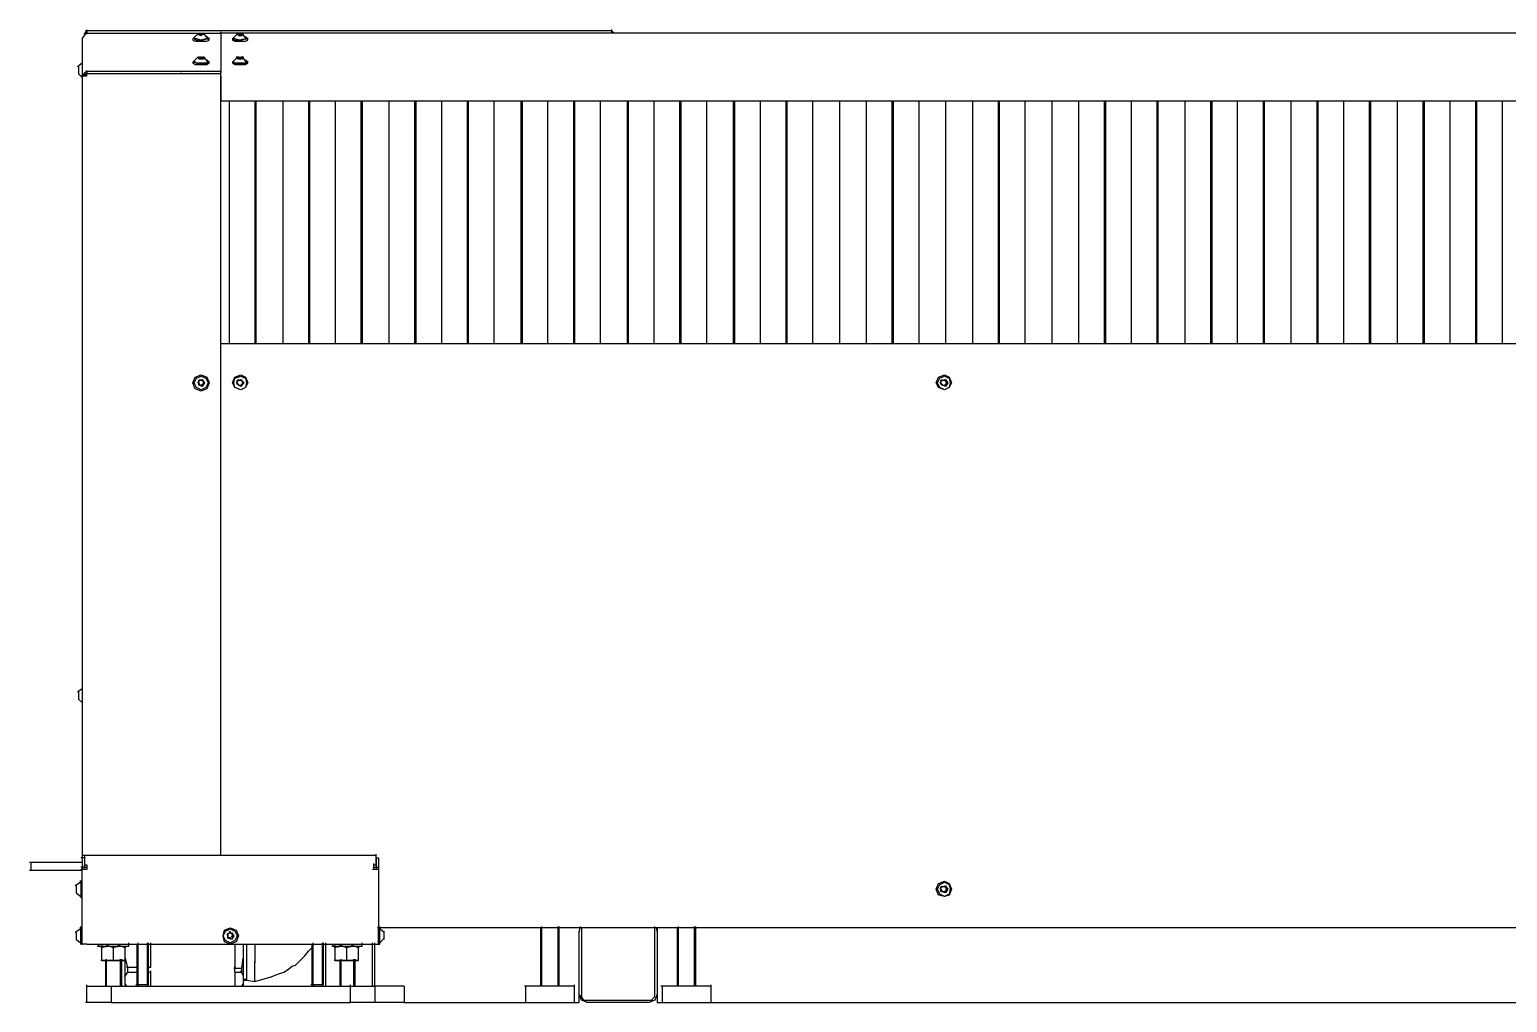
# Model space of a CAD drawing. Header units: inches. Extents: x 144 to 9879, y -166 to 6992.
# Drawn here: x 6354 to 7871, y 4601 to 5600 of the extents above; entities that cross this region are included whole.
import ezdxf

# ---------------------------------------------------------------- set-up
doc = ezdxf.new("R2010")
doc.units = ezdxf.units.IN
doc.header["$MEASUREMENT"] = 0

msp = doc.modelspace()

# ---------------------------------------------------------------- linework, layer by layer
at = {"color": 7}
for points in [[(6410.6, 5595), (6413, 5599.8)], [(6952, 5598.6), (6411.8, 5598.6)], [(6411.8, 5595), (6413, 5598.6)], [(6413, 5598.6), (6413, 5596.2)], [(6952, 5596.2), (6952, 5599.8)], [(6952, 5598.6), (6954.4, 5596.2)], [(6408.2, 5590.2), (6410.6, 5593.8), (6413, 5596.2)], [(6408.2, 5590.2), (6408.2, 5551.9)], [(6410.6, 5595), (6410.6, 5596.2)], [(6410.6, 5595), (6411.8, 5595)], [(6413, 5596.2), (6413, 5597.4)], [(6413, 5596.2), (6550.8, 5596.2)], [(6526.8, 5595), (6522, 5590.2)], [(6522, 5590.2), (6522, 5589)], [(6522, 5589), (6524.4, 5587.8), (6536.4, 5587.8), (6538.8, 5589)], [(6524.4, 5591.4), (6523.2, 5590.2), (6525.6, 5589), (6531.6, 5589), (6536.4, 5590.2), (6538.8, 5590.2)], [(6537.6, 5590.2), (6535.2, 5590.2), (6530.4, 5589), (6525.6, 5590.2), (6523.2, 5590.2)], [(6530.4, 5595), (6526.8, 5595)], [(6530.4, 5595), (6526.8, 5595)], [(6526.8, 5595), (6534, 5595), (6529.2, 5593.8), (6526.8, 5595)], [(6528, 5595), (6528, 5596.2)], [(6528, 5595), (6528, 5596.2)], [(6528, 5595), (6528, 5596.2)], [(6528, 5595), (6528, 5596.2)], [(6528, 5595), (6528, 5596.2)], [(6528, 5595), (6530.4, 5593.8)], [(6532.8, 5595), (6529.2, 5595)], [(6532.8, 5595), (6529.2, 5595)], [(6530.4, 5593.8), (6530.4, 5596.2)], [(6530.4, 5595), (6530.4, 5596.2)], [(6530.4, 5593.8), (6530.4, 5596.2)], [(6530.4, 5593.8), (6532.8, 5596.2)], [(6530.4, 5593.8), (6530.4, 5595)], [(6532.8, 5595), (6532.8, 5596.2)], [(6532.8, 5595), (6532.8, 5596.2)], [(6532.8, 5595), (6532.8, 5596.2)], [(6532.8, 5595), (6532.8, 5596.2)], [(6537.6, 5590.2), (6532.8, 5596.2)], [(6538.8, 5590.2), (6536.4, 5592.6)], [(6537.6, 5590.2), (6537.6, 5591.4)], [(6538.8, 5589), (6538.8, 5591.4)], [(8034.8, 5596.2), (6549.6, 5596.2)], [(6550.8, 5596.2), (6550.8, 5597.4)], [(6550.8, 5596.2), (6550.8, 5556.7)], [(6550.8, 5596.2), (6550.8, 5556.7)], [(6567.5, 5595), (6562.7, 5590.2)], [(6563.9, 5591.4), (6562.7, 5590.2), (6565.1, 5589), (6571.1, 5589), (6575.9, 5590.2), (6578.3, 5590.2)], [(6562.7, 5590.2), (6562.7, 5589)], [(6562.7, 5589), (6565.1, 5587.8), (6575.9, 5587.8), (6578.3, 5589)], [(6577.1, 5590.2), (6575.9, 5590.2), (6569.9, 5589), (6565.1, 5590.2), (6563.9, 5590.2)], [(6568.7, 5595), (6566.3, 5595)], [(6567.5, 5595), (6567.5, 5596.2)], [(6572.3, 5595), (6567.5, 5595)], [(6568.7, 5595), (6567.5, 5595)], [(6572.3, 5595), (6567.5, 5595)], [(6567.5, 5595), (6568.7, 5593.8)], [(6567.5, 5595), (6573.5, 5595), (6569.9, 5593.8), (6567.5, 5595)], [(6568.7, 5595), (6568.7, 5596.2)], [(6568.7, 5593.8), (6568.7, 5596.2)], [(6568.7, 5595), (6568.7, 5593.8)], [(6568.7, 5593.8), (6568.7, 5595)], [(6568.7, 5593.8), (6572.3, 5593.8)], [(6573.5, 5595), (6571.1, 5595)], [(6572.3, 5595), (6572.3, 5596.2)], [(6572.3, 5593.8), (6572.3, 5596.2)], [(6572.3, 5593.8), (6573.5, 5596.2)], [(6577.1, 5590.2), (6572.3, 5596.2)], [(6572.3, 5595), (6572.3, 5593.8)], [(6572.3, 5593.8), (6572.3, 5595)], [(6573.5, 5595), (6572.3, 5595)], [(6573.5, 5595), (6573.5, 5596.2)], [(6578.3, 5590.2), (6575.9, 5592.6)], [(6577.1, 5590.2), (6577.1, 5591.4)], [(6578.3, 5589), (6578.3, 5591.4)], [(6952, 5597.4), (6953.2, 5596.2)], [(6526.8, 5571), (6522, 5566.2)], [(6524.4, 5567.4), (6523.2, 5566.2), (6525.6, 5565.1), (6536.4, 5565.1), (6538.8, 5566.2)], [(6530.4, 5571), (6526.8, 5571)], [(6530.4, 5571), (6526.8, 5571)], [(6526.8, 5571), (6534, 5571), (6534, 5569.8), (6529.2, 5569.8), (6526.8, 5571)], [(6528, 5569.8), (6528, 5572.2)], [(6528, 5571), (6528, 5572.2)], [(6528, 5569.8), (6528, 5571)], [(6528, 5571), (6528, 5569.8)], [(6528, 5571), (6528, 5569.8)], [(6528, 5569.8), (6530.4, 5569.8)], [(6532.8, 5571), (6529.2, 5571)], [(6532.8, 5571), (6529.2, 5571)], [(6530.4, 5569.8), (6530.4, 5572.2)], [(6530.4, 5571), (6530.4, 5572.2)], [(6530.4, 5569.8), (6530.4, 5572.2)], [(6530.4, 5569.8), (6530.4, 5571)], [(6530.4, 5569.8), (6532.8, 5569.8)], [(6532.8, 5571), (6532.8, 5572.2)], [(6532.8, 5569.8), (6532.8, 5572.2)], [(6532.8, 5569.8), (6532.8, 5572.2)], [(6537.6, 5566.2), (6532.8, 5572.2)], [(6532.8, 5569.8), (6532.8, 5571)], [(6538.8, 5566.2), (6536.4, 5568.6)], [(6537.6, 5566.2), (6537.6, 5567.4)], [(6538.8, 5565.1), (6538.8, 5567.4)], [(6567.5, 5571), (6562.7, 5566.2)], [(6563.9, 5567.4), (6562.7, 5566.2), (6565.1, 5565.1), (6575.9, 5565.1), (6578.3, 5566.2)], [(6568.7, 5571), (6566.3, 5571)], [(6567.5, 5571), (6567.5, 5572.2)], [(6572.3, 5571), (6567.5, 5571)], [(6568.7, 5571), (6568.7, 5569.8), (6567.5, 5569.8), (6567.5, 5571)], [(6572.3, 5571), (6567.5, 5571)], [(6567.5, 5571), (6568.7, 5569.8)], [(6567.5, 5571), (6573.5, 5571), (6573.5, 5569.8), (6569.9, 5569.8), (6567.5, 5571)], [(6568.7, 5571), (6568.7, 5572.2)], [(6568.7, 5569.8), (6568.7, 5572.2)], [(6568.7, 5571), (6568.7, 5569.8)], [(6568.7, 5569.8), (6568.7, 5571)], [(6568.7, 5569.8), (6572.3, 5569.8)], [(6573.5, 5571), (6571.1, 5571)], [(6572.3, 5571), (6572.3, 5572.2)], [(6572.3, 5569.8), (6572.3, 5572.2)], [(6572.3, 5569.8), (6573.5, 5572.2)], [(6577.1, 5566.2), (6572.3, 5572.2)], [(6572.3, 5571), (6572.3, 5569.8)], [(6572.3, 5569.8), (6572.3, 5571)], [(6573.5, 5571), (6573.5, 5569.8), (6572.3, 5569.8), (6572.3, 5571)], [(6573.5, 5571), (6573.5, 5572.2)], [(6578.3, 5566.2), (6575.9, 5568.6)], [(6577.1, 5566.2), (6577.1, 5567.4)], [(6578.3, 5565.1), (6578.3, 5567.4)], [(6408.2, 5565.1), (6403.4, 5561.5)], [(6404.6, 5561.5), (6404.6, 5554.3)], [(6404.6, 5554.3), (6408.2, 5550.7)], [(6413, 5556.7), (6410.6, 5555.5), (6408.2, 5551.9)], [(6413, 5554.3), (6409.4, 5551.9)], [(6413, 5553.1), (6409.4, 5553.1)], [(6550.8, 5556.7), (6411.8, 5556.7)], [(6550.8, 5554.3), (6411.8, 5554.3)], [(6550.8, 5554.3), (6411.8, 5554.3)], [(6413, 5556.7), (6413, 5557.9)], [(6413, 5556.7), (6413, 5554.3)], [(6413, 5551.9), (6413, 5555.5)], [(6510, 5554.3), (6510, 5555.5)], [(6522, 5566.2), (6522, 5565.1)], [(6522, 5565.1), (6524.4, 5563.9), (6536.4, 5563.9), (6538.8, 5565.1)], [(6537.6, 5566.2), (6535.2, 5565.1), (6525.6, 5565.1), (6523.2, 5566.2)], [(6550.8, 5556.7), (6550.8, 5557.9)], [(6550.8, 5551.9), (6550.8, 5556.7)], [(6550.8, 5556.7), (6550.8, 5555.5)], [(6550.8, 4751.8), (6550.8, 5555.5)], [(6562.7, 5566.2), (6562.7, 5565.1)], [(6562.7, 5565.1), (6565.1, 5563.9), (6575.9, 5563.9), (6578.3, 5565.1)], [(6577.1, 5566.2), (6575.9, 5565.1), (6565.1, 5565.1), (6563.9, 5566.2)], [(6413, 5551.9), (6407, 5551.9)], [(6408.2, 5551.9), (6408.2, 4749.4)], [(6550.8, 5551.9), (6550.8, 5526.7)], [(6550.8, 5526.7), (8034.8, 5526.7)], [(6559.1, 5526.7), (6559.1, 5277.6)], [(6585.5, 5526.7), (6585.5, 5277.6)], [(6586.7, 5526.7), (6586.7, 5277.6)], [(6614.2, 5526.7), (6614.2, 5277.6)], [(6640.6, 5526.7), (6640.6, 5277.6)], [(6641.8, 5526.7), (6641.8, 5277.6)], [(6668.1, 5526.7), (6668.1, 5277.6)], [(6694.5, 5526.7), (6694.5, 5277.6)], [(6695.7, 5526.7), (6695.7, 5277.6)], [(6723.2, 5526.7), (6723.2, 5277.6)], [(6749.6, 5526.7), (6749.6, 5277.6)], [(6750.8, 5526.7), (6750.8, 5277.6)], [(6777.1, 5526.7), (6777.1, 5277.6)], [(6803.5, 5526.7), (6803.5, 5277.6)], [(6804.7, 5526.7), (6804.7, 5277.6)], [(6831, 5526.7), (6831, 5277.6)], [(6858.6, 5526.7), (6858.6, 5277.6)], [(6859.8, 5526.7), (6859.8, 5277.6)], [(6886.1, 5526.7), (6886.1, 5277.6)], [(6912.5, 5526.7), (6912.5, 5277.6)], [(6913.7, 5526.7), (6913.7, 5277.6)], [(6940, 5526.7), (6940, 5277.6)], [(6967.6, 5526.7), (6967.6, 5277.6)], [(6968.8, 5526.7), (6968.8, 5277.6)], [(6995.1, 5526.7), (6995.1, 5277.6)], [(7021.5, 5526.7), (7021.5, 5277.6)], [(7022.7, 5526.7), (7022.7, 5277.6)], [(7049, 5526.7), (7049, 5277.6)], [(7076.6, 5526.7), (7076.6, 5277.6)], [(7077.8, 5526.7), (7077.8, 5277.6)], [(7104.1, 5526.7), (7104.1, 5277.6)], [(7130.5, 5526.7), (7130.5, 5277.6)], [(7131.7, 5526.7), (7131.7, 5277.6)], [(7158, 5526.7), (7158, 5277.6)], [(7185.6, 5526.7), (7185.6, 5277.6)], [(7185.6, 5526.7), (7185.6, 5277.6)], [(7213.1, 5526.7), (7213.1, 5277.6)], [(7239.5, 5526.7), (7239.5, 5277.6)], [(7240.7, 5526.7), (7240.7, 5277.6)], [(7267, 5526.7), (7267, 5277.6)], [(7294.6, 5526.7), (7294.6, 5277.6)], [(7294.6, 5526.7), (7294.6, 5277.6)], [(7322.1, 5526.7), (7322.1, 5277.6)], [(7348.5, 5526.7), (7348.5, 5277.6)], [(7349.7, 5526.7), (7349.7, 5277.6)], [(7376, 5526.7), (7376, 5277.6)], [(7403.6, 5526.7), (7403.6, 5277.6)], [(7403.6, 5526.7), (7403.6, 5277.6)], [(7431.1, 5526.7), (7431.1, 5277.6)], [(7457.5, 5526.7), (7457.5, 5277.6)], [(7458.7, 5526.7), (7458.7, 5277.6)], [(7485, 5526.7), (7485, 5277.6)], [(7511.4, 5526.7), (7511.4, 5277.6)], [(7512.6, 5526.7), (7512.6, 5277.6)], [(7540.1, 5526.7), (7540.1, 5277.6)], [(7566.5, 5526.7), (7566.5, 5277.6)], [(7567.7, 5526.7), (7567.7, 5277.6)], [(7594, 5526.7), (7594, 5277.6)], [(7620.4, 5526.7), (7620.4, 5277.6)], [(7621.6, 5526.7), (7621.6, 5277.6)], [(7649.1, 5526.7), (7649.1, 5277.6)], [(7675.5, 5526.7), (7675.5, 5277.6)], [(7676.7, 5526.7), (7676.7, 5277.6)], [(7703, 5526.7), (7703, 5277.6)], [(7729.4, 5526.7), (7729.4, 5277.6)], [(7730.6, 5526.7), (7730.6, 5277.6)], [(7758.1, 5526.7), (7758.1, 5277.6)], [(7784.5, 5526.7), (7784.5, 5277.6)], [(7785.7, 5526.7), (7785.7, 5277.6)], [(7812, 5526.7), (7812, 5277.6)], [(7838.4, 5526.7), (7838.4, 5277.6)], [(7839.6, 5526.7), (7839.6, 5277.6)], [(7865.9, 5526.7), (7865.9, 5277.6)], [(6550.8, 4751.8), (6550.8, 5278.8)], [(6550.8, 5277.6), (8034.8, 5277.6)], [(6538.8, 5236.9), (6536.4, 5230.9), (6530.4, 5228.5), (6524.4, 5230.9), (6522, 5236.9), (6524.4, 5242.9), (6530.4, 5245.2), (6536.4, 5242.9), (6538.8, 5236.9)], [(6537.6, 5236.9), (6535.2, 5232.1), (6530.4, 5229.7), (6525.6, 5232.1), (6523.2, 5236.9), (6525.6, 5241.7), (6530.4, 5244), (6535.2, 5241.7), (6537.6, 5236.9)], [(6529.2, 5239.3), (6526.8, 5236.9)], [(6529.2, 5239.3), (6526.8, 5236.9)], [(6534, 5236.9), (6531.6, 5233.3), (6528, 5234.5), (6528, 5239.3), (6531.6, 5240.5), (6534, 5236.9)], [(6531.6, 5239.3), (6528, 5239.3)], [(6531.6, 5239.3), (6528, 5239.3)], [(6528, 5236.9), (6528, 5238.1)], [(6528, 5236.9), (6529.2, 5234.5)], [(6528, 5236.9), (6529.2, 5234.5)], [(6529.2, 5239.3), (6529.2, 5240.5)], [(6529.2, 5234.5), (6529.2, 5235.7)], [(6529.2, 5234.5), (6531.6, 5234.5)], [(6529.2, 5234.5), (6531.6, 5234.5)], [(6534, 5236.9), (6530.4, 5240.5)], [(6534, 5236.9), (6530.4, 5240.5)], [(6531.6, 5239.3), (6531.6, 5240.5)], [(6531.6, 5234.5), (6534, 5238.1)], [(6531.6, 5234.5), (6534, 5238.1)], [(6531.6, 5234.5), (6531.6, 5235.7)], [(6534, 5236.9), (6534, 5238.1)], [(6578.3, 5236.9), (6575.9, 5232.1), (6571.1, 5229.7), (6565.1, 5232.1), (6562.7, 5236.9), (6565.1, 5242.9), (6571.1, 5245.2), (6575.9, 5242.9), (6578.3, 5236.9)], [(6577.1, 5236.9), (6575.9, 5232.1), (6571.1, 5229.7), (6565.1, 5232.1), (6563.9, 5236.9), (6565.1, 5241.7), (6571.1, 5244), (6575.9, 5241.7), (6577.1, 5236.9)], [(6568.7, 5239.3), (6566.3, 5236.9)], [(6568.7, 5239.3), (6566.3, 5236.9)], [(6574.7, 5236.9), (6571.1, 5233.3), (6567.5, 5235.7), (6567.5, 5239.3), (6571.1, 5240.5), (6574.7, 5236.9)], [(6572.3, 5239.3), (6567.5, 5239.3)], [(6572.3, 5239.3), (6567.5, 5239.3)], [(6567.5, 5236.9), (6567.5, 5238.1)], [(6567.5, 5236.9), (6568.7, 5234.5)], [(6567.5, 5236.9), (6568.7, 5234.5)], [(6568.7, 5239.3), (6568.7, 5240.5)], [(6568.7, 5234.5), (6568.7, 5235.7)], [(6568.7, 5234.5), (6572.3, 5234.5)], [(6568.7, 5234.5), (6572.3, 5234.5)], [(6573.5, 5236.9), (6571.1, 5240.5)], [(6573.5, 5236.9), (6571.1, 5240.5)], [(6572.3, 5239.3), (6572.3, 5240.5)], [(6572.3, 5234.5), (6573.5, 5238.1)], [(6572.3, 5234.5), (6573.5, 5238.1)], [(6572.3, 5234.5), (6572.3, 5235.7)], [(6573.5, 5236.9), (6573.5, 5238.1)], [(7300.6, 5236.9), (7298.2, 5232.1), (7293.4, 5229.7), (7287.4, 5232.1), (7285, 5236.9), (7287.4, 5242.9), (7293.4, 5245.2), (7298.2, 5242.9), (7300.6, 5236.9)], [(7299.4, 5236.9), (7298.2, 5232.1), (7293.4, 5229.7), (7288.6, 5232.1), (7286.2, 5236.9), (7288.6, 5241.7), (7293.4, 5244), (7298.2, 5241.7), (7299.4, 5236.9)], [(7291, 5239.3), (7288.6, 5236.9)], [(7291, 5239.3), (7288.6, 5236.9)], [(7297, 5236.9), (7294.6, 5233.3), (7289.8, 5235.7), (7289.8, 5239.3), (7294.6, 5240.5), (7297, 5236.9)], [(7294.6, 5239.3), (7289.8, 5239.3)], [(7294.6, 5239.3), (7289.8, 5239.3)], [(7289.8, 5236.9), (7289.8, 5238.1)], [(7289.8, 5236.9), (7291, 5234.5)], [(7289.8, 5236.9), (7291, 5234.5)], [(7291, 5239.3), (7291, 5240.5)], [(7291, 5234.5), (7291, 5235.7)], [(7291, 5234.5), (7294.6, 5234.5)], [(7291, 5234.5), (7294.6, 5234.5)], [(7295.8, 5236.9), (7293.4, 5240.5)], [(7295.8, 5236.9), (7293.4, 5240.5)], [(7294.6, 5239.3), (7294.6, 5240.5)], [(7294.6, 5234.5), (7295.8, 5238.1)], [(7294.6, 5234.5), (7295.8, 5238.1)], [(7294.6, 5234.5), (7294.6, 5235.7)], [(7295.8, 5236.9), (7295.8, 5238.1)], [(6408.2, 4923), (6403.4, 4919.5)], [(6404.6, 4919.5), (6404.6, 4912.3)], [(6404.6, 4912.3), (6408.2, 4908.7)], [(6410.6, 4749.4), (6407, 4749.4)], [(6408.2, 4749.4), (6408.2, 4739.8)], [(6710.1, 4751.8), (6409.4, 4751.8)], [(6410.6, 4751.8), (6410.6, 4742.2)], [(6410.6, 4749.4), (6410.6, 4739.8)], [(6710.1, 4742.2), (6710.1, 4753)], [(6710.1, 4749.4), (6710.1, 4739.8)], [(6710.1, 4749.4), (6712.5, 4749.4)], [(6712.5, 4749.4), (6712.5, 4739.8)], [(6408.2, 4744.6), (6354.3, 4744.6)], [(6408.2, 4736.2), (6354.3, 4736.2)], [(6355.5, 4744.6), (6355.5, 4736.2)], [(6410.6, 4739.8), (6407, 4739.8)], [(6413, 4737.4), (6407, 4737.4)], [(6408.2, 4739.8), (6408.2, 4737.4)], [(6408.2, 4672.7), (6408.2, 4738.6)], [(6410.6, 4742.2), (6410.6, 4739.8)], [(6410.6, 4742.2), (6413, 4742.2)], [(6410.6, 4737.4), (6410.6, 4741)], [(6410.6, 4739.8), (6413, 4739.8)], [(6413, 4742.2), (6413, 4737.4)], [(6712.5, 4737.4), (6706.5, 4737.4)], [(6707.7, 4737.4), (6707.7, 4743.4)], [(6707.7, 4742.2), (6710.1, 4742.2)], [(6707.7, 4739.8), (6710.1, 4739.8)], [(6710.1, 4742.2), (6710.1, 4739.8)], [(6710.1, 4739.8), (6712.5, 4739.8)], [(6710.1, 4739.8), (6710.1, 4737.4)], [(6712.5, 4739.8), (6712.5, 4737.4)], [(6712.5, 4737.4), (6712.5, 4672.7)], [(6407, 4724.2), (6401, 4720.6)], [(6402.2, 4720.6), (6402.2, 4713.4)], [(6408.2, 4725.4), (6405.8, 4725.4)], [(6407, 4725.4), (6407, 4708.6)], [(7300.6, 4717), (7298.2, 4711), (7293.4, 4709.8), (7287.4, 4711), (7285, 4717), (7287.4, 4723), (7293.4, 4725.4), (7298.2, 4723), (7300.6, 4717)], [(7299.4, 4717), (7298.2, 4712.2), (7293.4, 4709.8), (7288.6, 4712.2), (7286.2, 4717), (7288.6, 4721.8), (7293.4, 4724.2), (7298.2, 4721.8), (7299.4, 4717)], [(7291, 4719.4), (7288.6, 4717)], [(7291, 4719.4), (7288.6, 4717)], [(7297, 4717), (7294.6, 4713.4), (7289.8, 4714.6), (7289.8, 4719.4), (7294.6, 4720.6), (7297, 4717)], [(7294.6, 4719.4), (7289.8, 4719.4)], [(7294.6, 4719.4), (7289.8, 4719.4)], [(7289.8, 4717), (7289.8, 4718.2)], [(7291, 4719.4), (7291, 4720.6)], [(7295.8, 4717), (7293.4, 4720.6)], [(7295.8, 4717), (7293.4, 4720.6)], [(7294.6, 4719.4), (7294.6, 4720.6)], [(7294.6, 4714.6), (7295.8, 4718.2)], [(7294.6, 4714.6), (7295.8, 4718.2)], [(7295.8, 4717), (7295.8, 4718.2)], [(6402.2, 4713.4), (6407, 4709.8)], [(6407, 4708.6), (6408.2, 4708.6)], [(7289.8, 4717), (7291, 4714.6)], [(7289.8, 4717), (7291, 4714.6)], [(7291, 4714.6), (7291, 4715.8)], [(7291, 4714.6), (7294.6, 4714.6)], [(7291, 4714.6), (7294.6, 4714.6)], [(7294.6, 4714.6), (7294.6, 4715.8)], [(6407, 4676.3), (6401, 4672.7)], [(6402.2, 4672.7), (6402.2, 4665.5)], [(6408.2, 4677.5), (6405.8, 4677.5)], [(6407, 4660.7), (6407, 4678.7)], [(6408.2, 4660.7), (6408.2, 4678.7)], [(6568.7, 4669.1), (6566.3, 4663.1), (6560.3, 4660.7), (6554.4, 4663.1), (6553.2, 4669.1), (6554.4, 4675.1), (6560.3, 4677.5), (6566.3, 4675.1), (6568.7, 4669.1)], [(6567.5, 4669.1), (6565.1, 4664.3), (6560.3, 4661.9), (6555.5, 4664.3), (6553.2, 4669.1), (6555.5, 4673.9), (6560.3, 4676.3), (6565.1, 4673.9), (6567.5, 4669.1)], [(6560.3, 4672.7), (6556.7, 4670.3)], [(6560.3, 4672.7), (6556.7, 4670.3)], [(6563.9, 4669.1), (6561.5, 4665.5), (6557.9, 4666.7), (6557.9, 4671.5), (6561.5, 4672.7), (6563.9, 4669.1)], [(6562.7, 4670.3), (6559.1, 4673.9)], [(6562.7, 4670.3), (6559.1, 4673.9)], [(6560.3, 4672.7), (6560.3, 4673.9)], [(6713.7, 4677.5), (6711.3, 4677.5)], [(6712.5, 4660.7), (6712.5, 4678.7)], [(6718.4, 4672.7), (6712.5, 4677.5)], [(7881.5, 4677.5), (6712.5, 4677.5)], [(6713.7, 4660.7), (6713.7, 4678.7)], [(6718.4, 4665.5), (6718.4, 4673.9)], [(6878.9, 4677.5), (6878.9, 4617.6)], [(6880.1, 4617.6), (6880.1, 4678.7)], [(6896.9, 4617.6), (6896.9, 4678.7)], [(6898.1, 4617.6), (6898.1, 4678.7)], [(6918.5, 4672.7), (6919.7, 4678.7)], [(6918.5, 4609.2), (6918.5, 4673.9)], [(6920.9, 4677.5), (6920.9, 4606.8)], [(6996.3, 4606.8), (6996.3, 4678.7)], [(6997.5, 4677.5), (6998.7, 4672.7)], [(6998.7, 4677.5), (6998.7, 4672.7)], [(6998.7, 4672.7), (6998.7, 4609.2)], [(7019.1, 4677.5), (7019.1, 4617.6)], [(7020.3, 4617.6), (7020.3, 4678.7)], [(7037, 4617.6), (7037, 4678.7)], [(7038.2, 4617.6), (7038.2, 4678.7)], [(6402.2, 4665.5), (6407, 4661.9)], [(6407, 4660.7), (6408.2, 4660.7)], [(6413, 4660.7), (6407, 4660.7)], [(6408.2, 4660.7), (6408.2, 4666.7)], [(6413, 4660.7), (6707.7, 4660.7)], [(6456.1, 4658.3), (6423.8, 4658.3)], [(6425, 4660.7), (6425, 4658.3)], [(6434.6, 4658.3), (6427.4, 4657.1)], [(6428.6, 4657.1), (6428.6, 4659.5)], [(6428.6, 4644), (6428.6, 4658.3)], [(6440.6, 4657.1), (6433.4, 4659.5)], [(6446.6, 4658.3), (6439.4, 4657.1)], [(6440.6, 4644), (6440.6, 4658.3)], [(6452.5, 4657.1), (6445.4, 4659.5)], [(6452.5, 4658.3), (6452.5, 4657.1)], [(6452.5, 4644), (6452.5, 4658.3)], [(6452.5, 4646.4), (6452.5, 4657.1)], [(6456.1, 4658.3), (6456.1, 4661.9)], [(6464.5, 4660.7), (6464.5, 4618.8)], [(6465.7, 4617.6), (6465.7, 4661.9)], [(6475.3, 4617.6), (6475.3, 4661.9)], [(6476.5, 4618.8), (6476.5, 4661.9)], [(6478.9, 4636.8), (6478.9, 4661.9)], [(6557.9, 4670.3), (6557.9, 4671.5)], [(6557.9, 4670.3), (6557.9, 4667.9)], [(6557.9, 4670.3), (6557.9, 4667.9)], [(6557.9, 4667.9), (6557.9, 4669.1)], [(6557.9, 4667.9), (6560.3, 4666.7)], [(6557.9, 4667.9), (6560.3, 4666.7)], [(6560.3, 4666.7), (6562.7, 4669.1)], [(6560.3, 4666.7), (6562.7, 4669.1)], [(6560.3, 4666.7), (6560.3, 4667.9)], [(6562.7, 4670.3), (6562.7, 4671.5)], [(6562.7, 4667.9), (6562.7, 4671.5)], [(6562.7, 4667.9), (6562.7, 4671.5)], [(6562.7, 4667.9), (6562.7, 4669.1)], [(6565.1, 4660.7), (6565.1, 4636.8)], [(6573.5, 4660.7), (6573.5, 4645.2)], [(6577.1, 4660.7), (6577.1, 4623.6)], [(6585.5, 4660.7), (6585.5, 4641.6)], [(6585.5, 4622.4), (6593.9, 4624.8), (6602.3, 4627.2), (6608.3, 4629.6), (6615.4, 4632), (6619, 4634.4), (6623.8, 4638), (6627.4, 4639.2), (6629.8, 4641.6), (6633.4, 4645.2), (6637, 4648.8), (6640.6, 4653.6), (6644.2, 4657.1)], [(6644.2, 4660.7), (6644.2, 4618.8)], [(6645.4, 4617.6), (6645.4, 4661.9)], [(6655, 4617.6), (6655, 4661.9)], [(6656.2, 4618.8), (6656.2, 4661.9)], [(6658.6, 4617.6), (6658.6, 4661.9)], [(6695.7, 4658.3), (6664.5, 4658.3)], [(6665.7, 4660.7), (6665.7, 4658.3)], [(6674.1, 4658.3), (6666.9, 4657.1)], [(6668.1, 4657.1), (6668.1, 4659.5)], [(6668.1, 4644), (6668.1, 4658.3)], [(6680.1, 4657.1), (6672.9, 4659.5)], [(6686.1, 4658.3), (6678.9, 4657.1)], [(6680.1, 4644), (6680.1, 4658.3)], [(6692.1, 4657.1), (6684.9, 4659.5)], [(6692.1, 4658.3), (6692.1, 4657.1)], [(6692.1, 4644), (6692.1, 4658.3)], [(6695.7, 4658.3), (6695.7, 4661.9)], [(6706.5, 4617.6), (6706.5, 4661.9)], [(6707.7, 4660.7), (6712.5, 4660.7)], [(6708.9, 4617.6), (6708.9, 4661.9)], [(6712.5, 4665.5), (6712.5, 4660.7)], [(6712.5, 4660.7), (6713.7, 4660.7)], [(6713.7, 4661.9), (6718.4, 4666.7)], [(6434.6, 4644), (6427.4, 4644)], [(6428.6, 4644), (6428.6, 4645.2)], [(6428.6, 4644), (6434.6, 4644)], [(6432.2, 4644), (6432.2, 4617.6)], [(6433.4, 4617.6), (6433.4, 4645.2)], [(6446.6, 4644), (6433.4, 4644)], [(6434.6, 4644), (6440.6, 4644)], [(6440.6, 4644), (6446.6, 4644)], [(6452.5, 4644), (6445.4, 4644)], [(6446.6, 4644), (6452.5, 4644)], [(6447.8, 4617.6), (6447.8, 4645.2)], [(6448.9, 4617.6), (6448.9, 4645.2)], [(6452.5, 4646.4), (6454.9, 4636.8)], [(6452.5, 4644), (6452.5, 4645.2)], [(6452.5, 4627.2), (6452.5, 4642.8)], [(6572.3, 4635.6), (6573.5, 4646.4)], [(6573.5, 4645.2), (6573.5, 4628.4)], [(6585.5, 4622.4), (6585.5, 4642.8)], [(6674.1, 4644), (6666.9, 4644)], [(6668.1, 4644), (6668.1, 4645.2)], [(6668.1, 4644), (6674.1, 4644)], [(6686.1, 4644), (6672.9, 4644)], [(6672.9, 4644), (6672.9, 4617.6)], [(6674.1, 4617.6), (6674.1, 4645.2)], [(6674.1, 4644), (6680.1, 4644)], [(6680.1, 4644), (6686.1, 4644)], [(6692.1, 4644), (6684.9, 4644)], [(6686.1, 4644), (6692.1, 4644)], [(6687.3, 4617.6), (6687.3, 4645.2)], [(6688.5, 4617.6), (6688.5, 4645.2)], [(6692.1, 4644), (6692.1, 4645.2)], [(6454.9, 4632), (6451.3, 4627.2)], [(6452.5, 4620), (6452.5, 4628.4)], [(6464.5, 4636.8), (6453.7, 4636.8)], [(6454.9, 4636.8), (6454.9, 4632)], [(6454.9, 4632), (6464.5, 4632)], [(6478.9, 4636.8), (6475.3, 4636.8)], [(6476.5, 4632), (6478.9, 4632)], [(6478.9, 4617.6), (6478.9, 4633.2)], [(6572.3, 4635.6), (6563.9, 4635.6)], [(6565.1, 4635.6), (6565.1, 4638)], [(6565.1, 4632), (6565.1, 4636.8)], [(6565.1, 4632), (6565.1, 4633.2)], [(6565.1, 4632), (6572.3, 4632)], [(6565.1, 4632), (6565.1, 4617.6)], [(6573.5, 4628.4), (6571.1, 4633.2)], [(6572.3, 4632), (6572.3, 4636.8)], [(6573.5, 4628.4), (6573.5, 4618.8)], [(6413, 4600.9), (6413, 4618.8)], [(6413, 4617.6), (6438.2, 4617.6)], [(6438.2, 4617.6), (6683.7, 4617.6)], [(6438.2, 4617.6), (6438.2, 4600.9)], [(6452.5, 4618.8), (6452.5, 4621.2)], [(6452.5, 4620), (6453.7, 4617.6)], [(6452.5, 4618.8), (6453.7, 4617.6)], [(6476.5, 4618.8), (6463.3, 4618.8)], [(6464.5, 4618.8), (6466.9, 4617.6)], [(6475.3, 4617.6), (6476.5, 4620)], [(6572.3, 4617.6), (6573.5, 4620)], [(6573.5, 4624.8), (6577.1, 4624.8)], [(6573.5, 4623.6), (6577.1, 4623.6)], [(6573.5, 4618.8), (6573.5, 4617.6)], [(6573.5, 4617.6), (6573.5, 4618.8)], [(6577.1, 4623.6), (6585.5, 4622.4)], [(6656.2, 4618.8), (6643, 4618.8)], [(6644.2, 4618.8), (6646.6, 4617.6)], [(6655, 4617.6), (6656.2, 4620)], [(6683.7, 4600.9), (6683.7, 4618.8)], [(6683.7, 4617.6), (6708.9, 4617.6)], [(6738.8, 4617.6), (6707.7, 4617.6)], [(6708.9, 4617.6), (6708.9, 4600.9)], [(6738.8, 4617.6), (6738.8, 4600.9)], [(6913.7, 4617.6), (6862.2, 4617.6)], [(6863.4, 4617.6), (6863.4, 4600.9)], [(6913.7, 4600.9), (6913.7, 4618.8)], [(7053.8, 4617.6), (7002.3, 4617.6)], [(7003.5, 4617.6), (7003.5, 4600.9)], [(7053.8, 4600.9), (7053.8, 4618.8)], [(6438.2, 4600.9), (6411.8, 4600.9)], [(6438.2, 4600.9), (6683.7, 4600.9)], [(6708.9, 4600.9), (6682.5, 4600.9)], [(6738.8, 4600.9), (6707.7, 4600.9)], [(6738.8, 4600.9), (6863.4, 4600.9)], [(6863.4, 4600.9), (6913.7, 4600.9)], [(6913.7, 4600.9), (6918.5, 4600.9)], [(6918.5, 4600.9), (6918.5, 4610.4)], [(6926.9, 4600.9), (6920.9, 4603.2), (6918.5, 4609.2)], [(6923.3, 4603.2), (6919.7, 4608)], [(6923.3, 4603.2), (6993.9, 4603.2)], [(6990.3, 4600.9), (6925.7, 4600.9)], [(6998.7, 4609.2), (6996.3, 4603.2), (6990.3, 4600.9)], [(6996.3, 4606.8), (6992.7, 4603.2)], [(6998.7, 4609.2), (6998.7, 4600.9)], [(6998.7, 4600.9), (7003.5, 4600.9)], [(7003.5, 4600.9), (7053.8, 4600.9)], [(7053.8, 4600.9), (7887.5, 4600.9)]]:
    msp.add_lwpolyline(points, dxfattribs=at)

doc.saveas('drawing.dxf')
